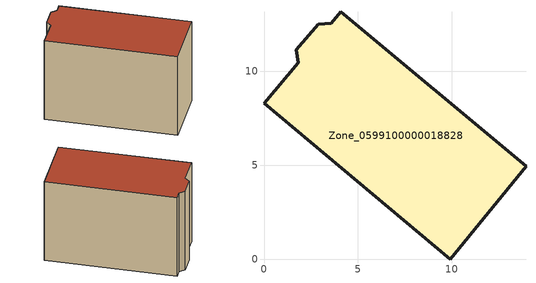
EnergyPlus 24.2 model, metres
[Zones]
Zone_0599100000018828
 floor ground (C_G): 13.94,4.94 9.91,0 0,8.29 1.82,10.44 1.73,11.14 2.88,12.5 3.58,12.55 4.08,13.15 z0
 wall outside (C_F): 3.58,12.55 2.88,12.5 1.73,11.14 1.82,10.44 0,8.29 9.91,0 13.94,4.94 4.08,13.15 3.58,12.55 z0:8.72
 roof outside (C_R): 13.94,4.94 4.08,13.15 3.58,12.55 2.88,12.5 1.73,11.14 1.82,10.44 0,8.29 9.91,0 z8.72
[BUILDING]
Pand.0599100000018828: North Axis=0; Terrain=City; Loads Convergence Tolerance Value=0.04; Temperature Convergence Tolerance Value=0.4; Solar Distribution=FullExterior; Maximum Number of Warmup Days=25; Minimum Number of Warmup Days=1
[Site:Location]
Rotterdam.The.Hague.AP_ZH_NLD Design_Conditions: Latitude=51.96; Longitude=4.45; Time Zone=1; Elevation=-4.5
[SITE:GROUNDTEMPERATURE:BUILDINGSURFACE]
18, 18, 18, 18, 18, 18, 18, 18, 18, 18, 18, 18
[MATERIAL] Thermal Absorptance=0.9; Solar Absorptance=0.7; Visible Absorptance=0.7
Name | Roughness | Thickness | Conductivity | Density | Specific Heat
G.TI.1946 | MediumSmooth | 0.15 | 1 | 540 | 1210
F.TI.1946 | Rough | 0.3 | 0.857143 | 1920 | 840
R.TI.1946 | MediumRough | 0.2 | 0.1 | 1500 | 1000
[CONSTRUCTION]
C_G: G.TI.1946
C_F: F.TI.1946
C_R: R.TI.1946
[ZONE]
Zone_0599100000018828: Type=1; Multiplier=1; Ceiling Height=Autocalculate; Volume=Autocalculate; Floor Area=autocalculate; Part of Total Floor Area=Yes
[ZONEINFILTRATION:DESIGNFLOWRATE]
Infil_Zone_0599100000018828: Zone or ZoneList or Space or SpaceList=Zone_0599100000018828; Schedule=AlwaysOn; Design Flow Rate Calculation Method=Flow/Area; Flow Rate per Floor Area=0.003; Constant Term Coefficient=1; Temperature Term Coefficient=0; Velocity Term Coefficient=0; Velocity Squared Term Coefficient=0
[HVACTEMPLATE:ZONE:IDEALLOADSAIRSYSTEM]
Zone_0599100000018828: Maximum Heating Supply Air Temperature=50; Minimum Cooling Supply Air Temperature=13; Maximum Heating Supply Air Humidity Ratio=0.0156; Minimum Cooling Supply Air Humidity Ratio=0.0077; Heating Limit=NoLimit; Cooling Limit=NoLimit; Dehumidification Control Type=ConstantSensibleHeatRatio; Cooling Sensible Heat Ratio=0.7; Dehumidification Setpoint=60; Humidification Control Type=None; Humidification Setpoint=30; Outdoor Air Method=None; Outdoor Air Flow Rate per Person=0.00944; Outdoor Air Flow Rate per Zone Floor Area=0; Outdoor Air Flow Rate per Zone=0; Demand Controlled Ventilation Type=None; Outdoor Air Economizer Type=NoEconomizer; Heat Recovery Type=None; Sensible Heat Recovery Effectiveness=0.7; Latent Heat Recovery Effectiveness=0.65
[ZONECONTROL:THERMOSTAT]
ThermostatControl_Zone_0599100000018828: Zone or ZoneList=Zone_0599100000018828; Control Type Schedule=DualSetpointControlType; Control 1=Thermostat_Zone_0599100000018828; Temperature Difference Between Cutout And Setpoint=0
[THERMOSTATSETPOINT:DUALSETPOINT]
Thermostat_Zone_0599100000018828: Heating Setpoint Temperature Schedule=HeatingSetpoint_Zone_0599100000018828; Cooling Setpoint Temperature Schedule=CoolingSetpoint_Zone_0599100000018828
[SCHEDULE:COMPACT]
HeatingSetpoint_Zone_0599100000018828: Through: 12/31, For: AllDays, Until: 24:00, 21
CoolingSetpoint_Zone_0599100000018828: Through: 12/31, For: AllDays, Until: 24:00, 24
DualSetpointControlType: Through: 12/31, For: AllDays, Until: 24:00, 4
AlwaysOn: Through: 12/31, For: AllDays, Until: 24:00, 1
